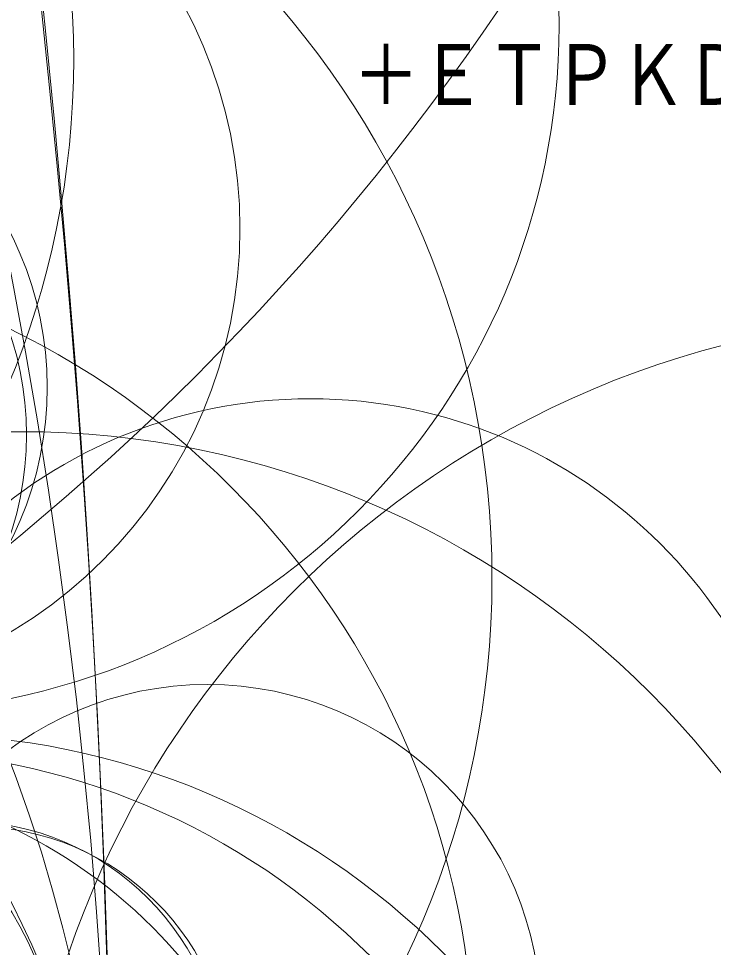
# Model space of a CAD drawing. Units: millimetres, scale not verified. Extents: x -579 to 632, y -295 to 323.
# Drawn here: x 35.91 to 52.6, y 23.81 to 46.12 of the extents above; entities that cross this region are included whole.
import ezdxf
from ezdxf.enums import TextEntityAlignment as Align

# ---------------------------------------------------------------- set-up
doc = ezdxf.new("R2010")
doc.units = ezdxf.units.MM
doc.header["$LTSCALE"] = 0.125
doc.layers.add('0-4_TOUROKU', color=7, linetype='Continuous')
doc.layers.add('0-6_GAIKEI', color=1, linetype='Continuous', lineweight=18)
doc.styles.add('ＭＳ ゴシック', font='')
doc.styles.get('ＭＳ ゴシック').set_extended_font_data('MS Gothic')

msp = doc.modelspace()

# ---------------------------------------------------------------- linework, layer by layer
at = {"layer": '0-6_GAIKEI'}
for centre, radius in [((323.1453, 14.0453), 308.584), ((-270.2515, 14.0454), 308.4259), ((312.4459, 14.0448), 297.8996), ((-259.2113, 14.0451), 297.4007), ((215.021, 21.4887), 201.537), ((38.6061, 86.3614), 70.3409), ((-96.2014, 14.3289), 134.3757), ((143.8081, 14.3259), 129.2616), ((-1.962, 79.7212), 59.6214), ((33.1067, 45.7926), 29.7469), ((37.0256, 43.3129), 27.2605), ((60.8546, 23.2875), 47.3848), ((17.0192, 45.151), 20.2158), ((32.3952, 45.9559), 16.4978), ((54.7489, 14.6618), 40.1869), ((-0.2994, 14.656), 38.4881), ((29.9565, 41.0763), 11.2722), ((28.3795, 37.2656), 8.2167), ((28.5594, 36.1235), 7.543), ((58.5147, 16.3981), 22.6004), ((16.1255, 14.8056), 22.0478), ((35.9491, 14.7958), 21.4016), ((8.3578, -2.3165), 37.2143), ((16.6063, 11.7463), 20.9533), ((-3.9994, -12.9232), 45.4484), ((40.4408, 22.1069), 8.0195), ((33.4652, 11.0702), 17.8596), ((28.4951, 20.2672), 8.4797), ((32.4326, 11.6604), 16.8803), ((30.499, 15.66), 12.2099), ((25.2498, 16.202), 11.0897), ((34.8473, 20.534), 6.1807)]:
    msp.add_circle(centre, radius, dxfattribs=at)
at = {"layer": '0-6_GAIKEI', "color": 7}
for centre, radius in [((26.2229, 32.6702), 21.0597), ((26.9551, 20.784), 19.9032), ((42.9233, 25.1028), 11.8855), ((34.5451, 20.5166), 6.3299)]:
    msp.add_circle(centre, radius, dxfattribs=at)

# ---------------------------------------------------------------- texts
at = {"layer": '0-4_TOUROKU', "style": 'ＭＳ ゴシック', "width": 0.8}
msp.add_text('＋ＥＴＰＫＤ１３０Ｈ', height=1.466, dxfattribs=at).set_placement((43.9393, 43.6001), align=Align.BOTTOM_LEFT)

doc.saveas('drawing.dxf')
